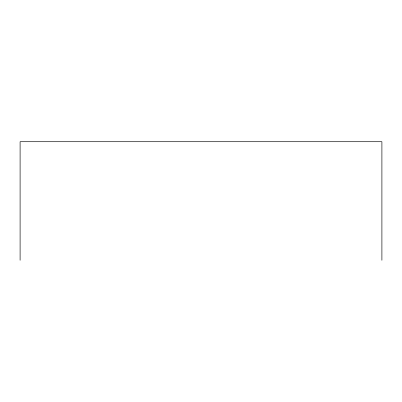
<?xml version="1.0" encoding="UTF-8"?>
<svg xmlns="http://www.w3.org/2000/svg" width="402" height="402" viewBox="0 0 402 402"><rect width="100%" height="100%" fill="white"/><g stroke="black" fill="none" stroke-linecap="round" stroke-linejoin="round"><path stroke-width="0.6" d="M381.9 260.29L381.9 141.71L20.1 141.71L20.1 260.29"/></g></svg>
